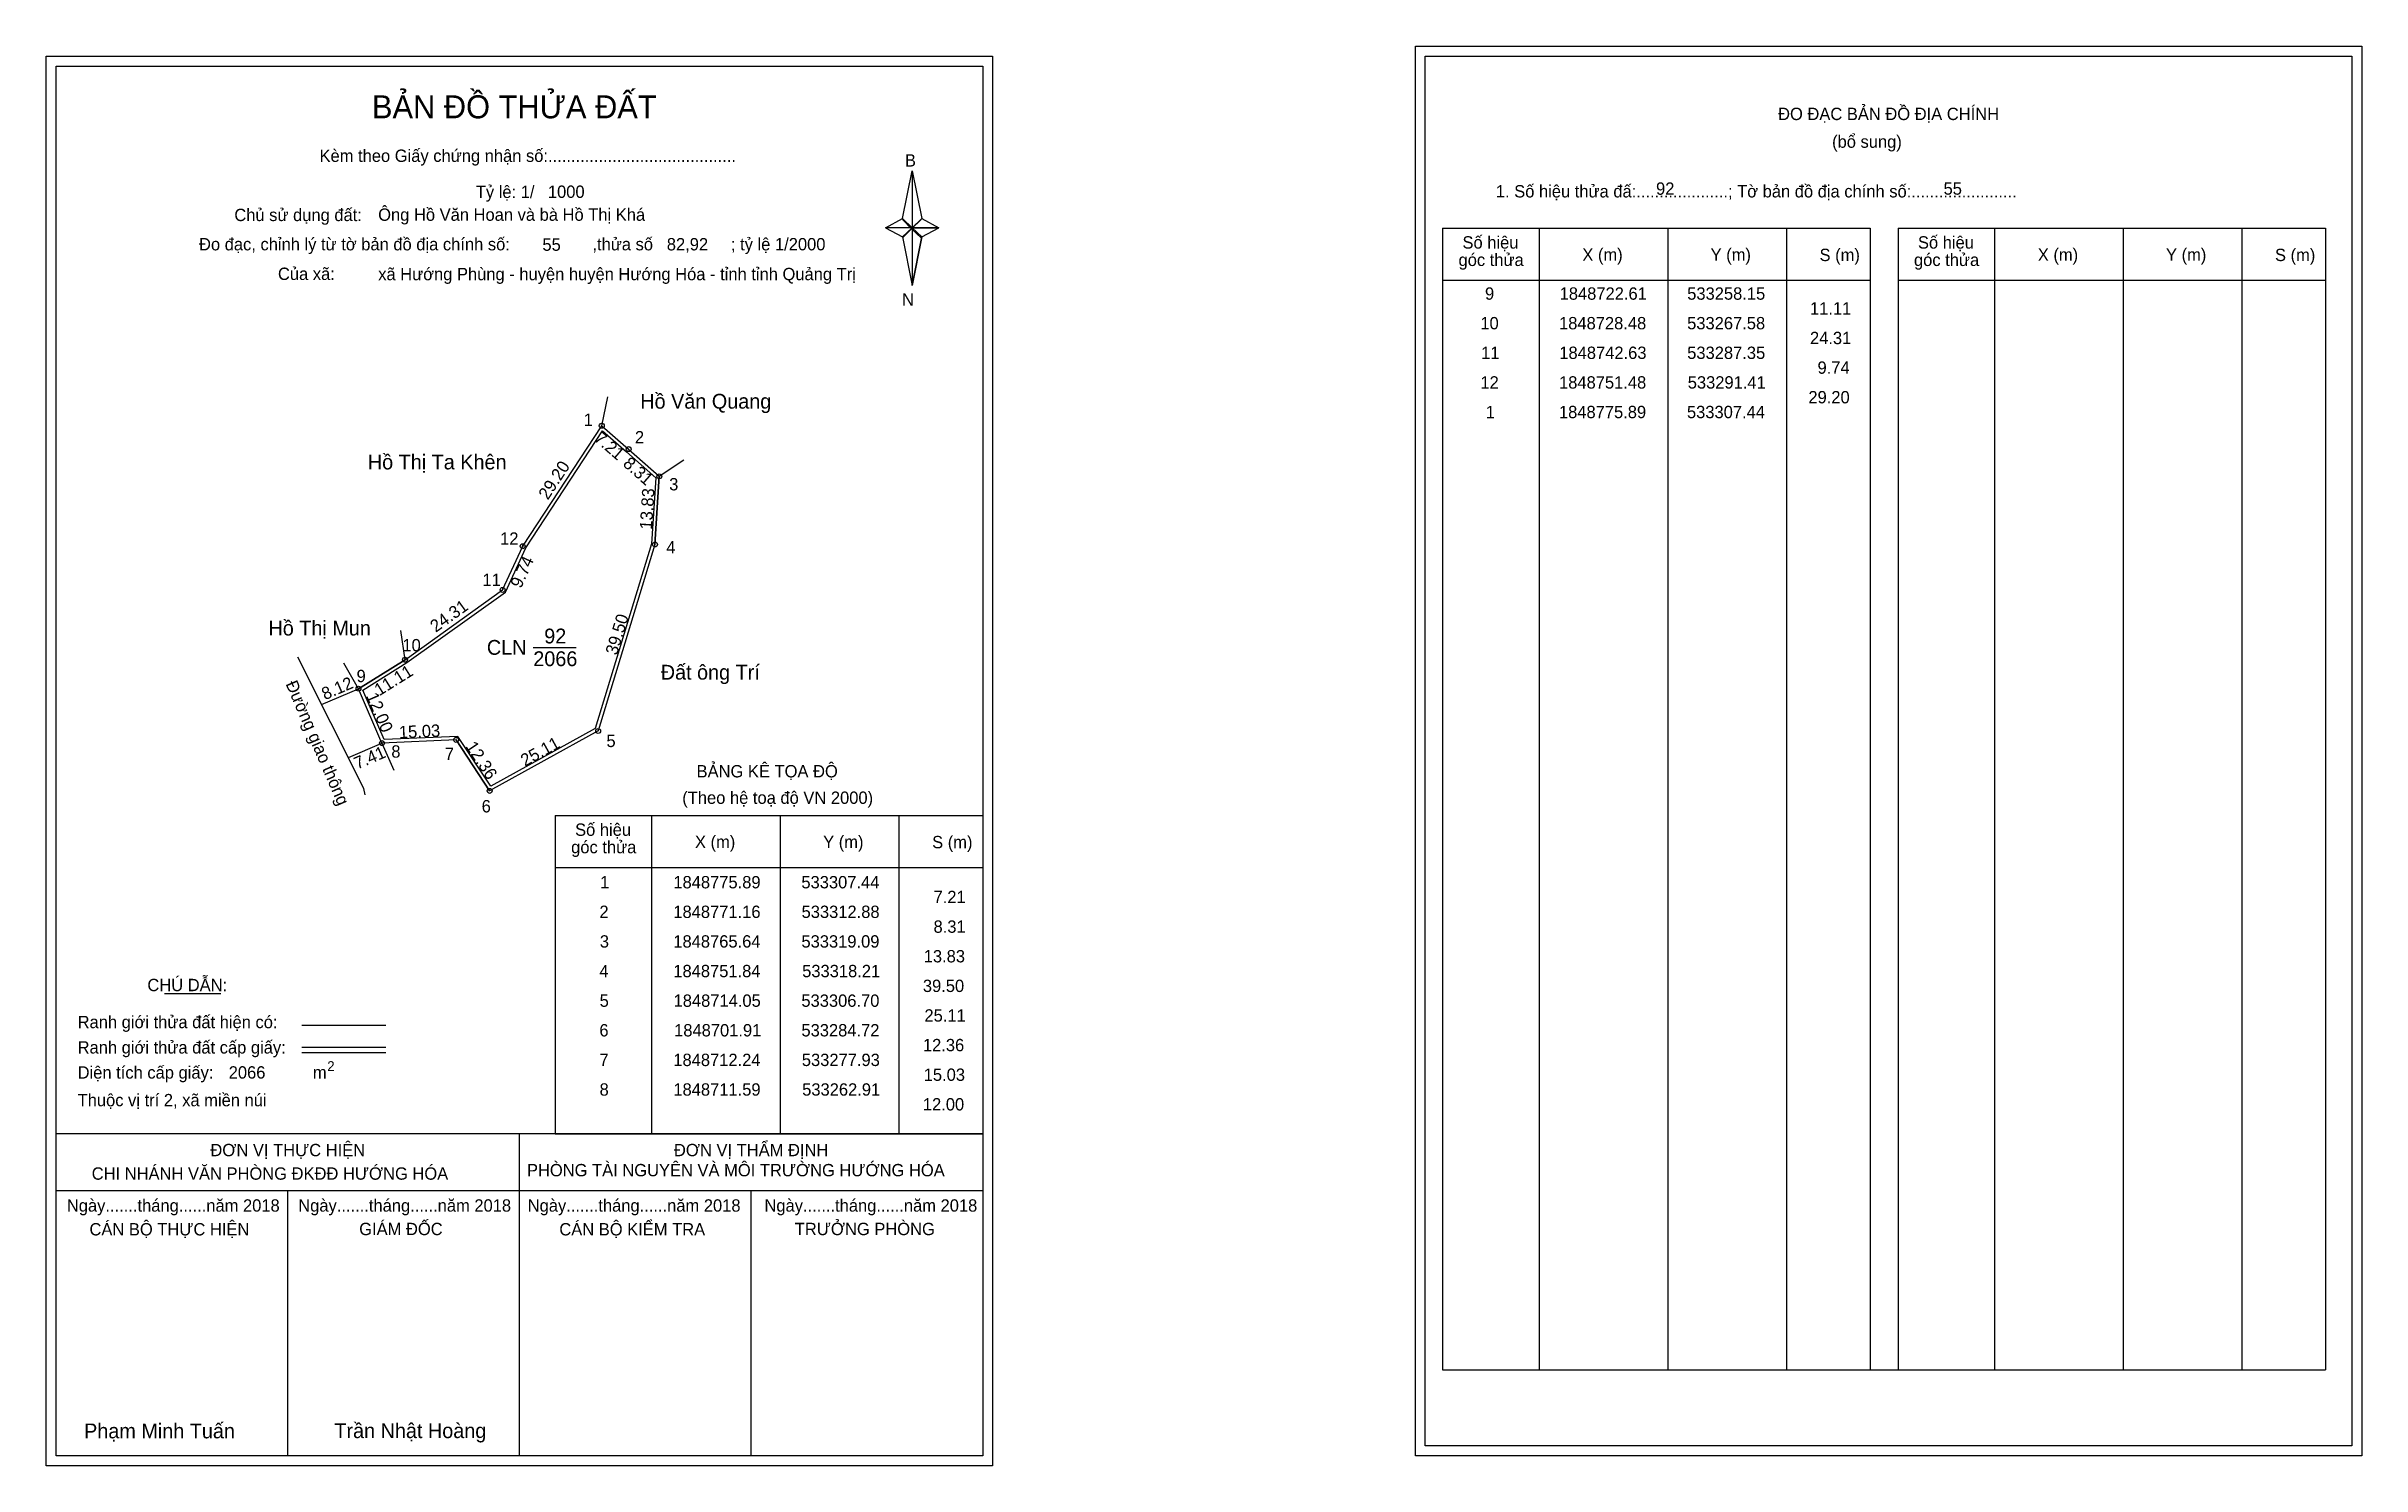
# Model space of a CAD drawing. Extents: x 533195 to 533664, y 1848565 to 1848853.
import ezdxf

# ---------------------------------------------------------------- set-up
doc = ezdxf.new("R2010")
doc.units = 0
for name, color, linetype in [('Level 1', 7, 'Continuous'), ('Level 10', 7, 'Continuous'), ('Level 11', 7, 'Continuous'), ('Level 13', 7, 'Continuous'), ('Level 23', 7, 'Continuous'), ('Level 27', 7, 'Continuous'), ('Level 3', 7, 'Continuous'), ('Level 36', 7, 'Continuous'), ('Level 49', 7, 'Continuous'), ('Level 5', 7, 'Continuous'), ('Level 53', 7, 'Continuous'), ('Level 55', 7, 'Continuous'), ('Level 6', 7, 'Continuous'), ('Level 63', 7, 'Continuous'), ('Level 9', 7, 'Continuous')]:
    doc.layers.add(name, color=color, linetype=linetype)

msp = doc.modelspace()

# ---------------------------------------------------------------- linework, layer by layer
at = {"layer": 'Level 1'}
for p, q in [((533196.92, 1848848.76), (533196.92, 1848848.76)), ((533474.24, 1848850.76), (533474.24, 1848850.76)), ((533368.34, 1848817.88), (533370.31, 1848827.52)), ((533370.31, 1848827.52), (533370.31, 1848816)), ((533370.31, 1848827.52), (533372.27, 1848817.88)), ((533364.89, 1848816), (533368.34, 1848817.88)), ((533368.34, 1848817.88), (533370.31, 1848816)), ((533370.16, 1848815.78), (533368.34, 1848817.66)), ((533370.31, 1848816), (533368.34, 1848814.16)), ((533370.16, 1848815.78), (533368.34, 1848813.94)), ((533368.34, 1848813.94), (533370.16, 1848815.78)), ((533368.34, 1848814.16), (533370.31, 1848804.3)), ((533372.13, 1848817.66), (533370.16, 1848815.78)), ((533370.16, 1848815.78), (533372.13, 1848817.66)), ((533372.13, 1848813.94), (533370.16, 1848815.78)), ((533372.27, 1848817.88), (533370.31, 1848816)), ((533370.31, 1848816), (533370.31, 1848804.3)), ((533370.31, 1848816), (533375.72, 1848816)), ((533370.31, 1848816), (533372.27, 1848814.16)), ((533372.27, 1848814.16), (533370.31, 1848804.3)), ((533372.27, 1848814.16), (533375.72, 1848816)), ((533477.77, 1848815.91), (533564.37, 1848815.91)), ((533497.36, 1848584.64), (533497.36, 1848815.91)), ((533523.43, 1848584.64), (533523.43, 1848815.91)), ((533547.41, 1848815.91), (533547.41, 1848584.64)), ((533564.37, 1848815.91), (533564.37, 1848584.64)), ((533570.03, 1848815.91), (533656.63, 1848815.91)), ((533589.62, 1848584.64), (533589.62, 1848815.91)), ((533615.69, 1848584.64), (533615.69, 1848815.91)), ((533639.66, 1848815.91), (533639.66, 1848584.64)), ((533656.63, 1848815.91), (533656.63, 1848584.64)), ((533477.77, 1848805.38), (533564.37, 1848805.38)), ((533570.03, 1848805.38), (533656.63, 1848805.38)), ((533298.01, 1848696.94), (533384.61, 1848696.94)), ((533317.6, 1848632.41), (533317.6, 1848696.94)), ((533343.67, 1848632.41), (533343.67, 1848696.94)), ((533367.64, 1848696.94), (533367.64, 1848632.41)), ((533298.01, 1848686.41), (533384.61, 1848686.41)), ((533218.83, 1848660.83), (533230.24, 1848660.83)), ((533246.7, 1848654.42), (533263.71, 1848654.42)), ((533246.7, 1848649.98), (533263.71, 1848649.98)), ((533246.7, 1848648.88), (533263.71, 1848648.88)), ((533303.74, 1848632.41), (533196.91, 1848632.41)), ((533384.61, 1848632.41), (533279.77, 1848632.41)), ((533290.76, 1848567.19), (533290.76, 1848632.41)), ((533298.01, 1848632.41), (533384.61, 1848632.41)), ((533384.61, 1848620.86), (533196.91, 1848620.86)), ((533243.84, 1848567.19), (533243.84, 1848620.86)), ((533337.69, 1848567.19), (533337.69, 1848620.86)), ((533477.77, 1848584.64), (533656.63, 1848584.64)), ((533384.61, 1848567.19), (533384.61, 1848567.19)), ((533661.94, 1848569.19), (533661.94, 1848569.19))]:
    msp.add_line(p, q, dxfattribs=at)
for points in [[(533368.34, 1848817.88), (533370.31, 1848827.52), (533370.31, 1848816)], [(533364.89, 1848816), (533368.34, 1848814.16), (533370.31, 1848816)], [(533370.31, 1848816), (533372.27, 1848817.88), (533375.72, 1848816)], [(533370.31, 1848816), (533370.31, 1848804.3), (533372.27, 1848814.16)]]:
    msp.add_lwpolyline(points, close=True, dxfattribs=at)
at = {"layer": 'Level 10'}
for p, q in [((533318.21, 1848751.84), (533319.09, 1848765.64)), ((533267.58, 1848728.48), (533258.15, 1848722.61)), ((533277.93, 1848712.24), (533284.72, 1848701.91))]:
    msp.add_line(p, q, dxfattribs=at)
for points in [[(533262.91, 1848711.59), (533258.15, 1848722.61), (533267.58, 1848728.48), (533287.35, 1848742.63), (533291.41, 1848751.48), (533307.44, 1848775.89), (533312.88, 1848771.16), (533319.09, 1848765.64), (533318.21, 1848751.84), (533306.7, 1848714.05), (533284.72, 1848701.91), (533277.93, 1848712.24)], [(533263.36, 1848712.31), (533259.03, 1848722.33), (533267.97, 1848727.9), (533287.91, 1848742.17), (533292.02, 1848751.14), (533307.59, 1848774.84), (533312.42, 1848770.63), (533318.37, 1848765.34), (533317.52, 1848751.97), (533306.11, 1848714.53), (533284.95, 1848702.84), (533278.3, 1848712.96)]]:
    msp.add_lwpolyline(points, close=True, dxfattribs=at)
at = {"layer": 'Level 11'}
for centre in [(533307.44, 1848775.89), (533312.88, 1848771.16), (533319.09, 1848765.64), (533291.41, 1848751.48), (533318.21, 1848751.84), (533287.35, 1848742.63), (533267.58, 1848728.48), (533258.15, 1848722.61), (533262.91, 1848711.59), (533262.91, 1848711.59), (533277.93, 1848712.24), (533306.7, 1848714.05), (533284.72, 1848701.91)]:
    msp.add_circle(centre, 0.5, dxfattribs=at)
at = {"layer": 'Level 23'}
msp.add_lwpolyline([(533259.51, 1848701.09), (533259.25, 1848702.4), (533245.86, 1848728.99)], dxfattribs=at)
at = {"layer": 'Level 27'}
for p, q in [((533307.44, 1848775.89), (533308.64, 1848781.77)), ((533319.09, 1848765.64), (533324.08, 1848768.98)), ((533267.58, 1848728.48), (533266.71, 1848734.42)), ((533258.15, 1848722.61), (533255.16, 1848727.81)), ((533262.91, 1848711.59), (533265.29, 1848706.08))]:
    msp.add_line(p, q, dxfattribs=at)
at = {"layer": 'Level 3'}
for p, q in [((533477.77, 1848815.91), (533477.77, 1848584.64)), ((533570.03, 1848815.91), (533570.03, 1848584.64)), ((533298.01, 1848696.94), (533298.01, 1848632.41))]:
    msp.add_line(p, q, dxfattribs=at)
at = {"layer": 'Level 5'}
for p, q in [((533250.69, 1848719.39), (533258.15, 1848722.61)), ((533256.1, 1848708.65), (533262.91, 1848711.59))]:
    msp.add_line(p, q, dxfattribs=at)
at = {"layer": 'Level 63'}
for points in [[(533472.24, 1848852.76), (533663.94, 1848852.76), (533663.94, 1848567.19), (533472.24, 1848567.19)], [(533194.91, 1848850.76), (533386.61, 1848850.76), (533386.61, 1848565.19), (533194.91, 1848565.19)], [(533196.91, 1848848.76), (533384.61, 1848848.76), (533384.61, 1848567.19), (533196.91, 1848567.19)], [(533474.24, 1848850.76), (533661.94, 1848850.76), (533661.94, 1848569.19), (533474.24, 1848569.19)]]:
    msp.add_lwpolyline(points, close=True, dxfattribs=at)
at = {"layer": 'Level 9'}
msp.add_line((533293.55, 1848730.98), (533302.26, 1848730.98), dxfattribs=at)

# ---------------------------------------------------------------- texts
at = {"layer": 'Level 1'}
for s, height, p in [('BẢN ĐỒ THỬA ĐẤT', 4.6657, (533260.88, 1848838.17)), ('ĐO ĐẠC BẢN ĐỒ ĐỊA CHÍNH', 2.5, (533545.72, 1848837.82)), ('(bổ sung)', 2.5, (533556.66, 1848832.2)), ('Kèm theo Giấy chứng nhận số:.........................................', 2.5, (533250.26, 1848829.34)), ('B', 2.5, (533368.85, 1848828.4)), ('1. Số hiệu thửa đấ:....................; Tờ bản đồ địa chính số:.......................', 2.5, (533488.55, 1848822.14)), ('Chủ sử dụng đất:', 2.5, (533233, 1848817.35)), ('Đo đạc, chỉnh lý từ tờ bản đồ địa chính số:                  ,thửa số                 ; tỷ lệ 1/2000', 2.5, (533225.85, 1848811.42)), ('Số hiệu', 2.5, (533481.79, 1848811.78)), ('Số hiệu', 2.5, (533574.05, 1848811.78)), ('góc thửa', 2.5, (533480.99, 1848808.25)), ('X (m)', 2.5, (533506.07, 1848809.3)), ('Y (m)', 2.5, (533532.05, 1848809.3)), ('S (m)', 2.5, (533554.12, 1848809.25)), ('góc thửa', 2.5, (533573.25, 1848808.25)), ('X (m)', 2.5, (533598.33, 1848809.3)), ('Y (m)', 2.5, (533624.3, 1848809.3)), ('S (m)', 2.5, (533646.38, 1848809.25)), ('Của xã:', 2.5, (533241.84, 1848805.42)), ('N', 2.5, (533368.25, 1848800.23)), ('BẢNG KÊ TỌA ĐỘ', 2.5, (533326.64, 1848704.64)), ('(Theo hệ toạ độ VN 2000)', 2.5, (533323.74, 1848699.28)), ('góc thửa', 2.5, (533301.23, 1848689.27)), ('Số hiệu', 2.5, (533302.03, 1848692.8)), ('X (m)', 2.5, (533326.31, 1848690.33)), ('Y (m)', 2.5, (533352.28, 1848690.33)), ('S (m)', 2.5, (533374.36, 1848690.28)), ('CHÚ DẪN:', 2.5, (533215.39, 1848661.33)), ('Ranh giới thửa đất hiện có:', 2.5, (533201.26, 1848653.83)), ('Ranh giới thửa đất cấp giấy:', 2.5, (533201.26, 1848648.69)), ('Diện tích cấp giấy:', 2.5, (533201.26, 1848643.61)), ('m', 2.5, (533248.92, 1848643.63)), ('2', 2, (533251.82, 1848645.14)), ('Thuộc vị trí 2, xã miền núi', 2.5, (533201.26, 1848638.01)), ('ĐƠN VỊ THỰC HIỆN', 2.5, (533228.15, 1848627.89)), ('ĐƠN VỊ THẨM ĐỊNH', 2.5, (533322.05, 1848627.89)), ('CHI NHÁNH VĂN PHÒNG ĐKĐĐ HƯỚNG HÓA', 2.5, (533204.11, 1848623.13)), ('PHÒNG TÀI NGUYÊN VÀ MÔI TRƯỜNG HƯỚNG HÓA', 2.5, (533292.28, 1848623.82)), ('Ngày.......tháng......năm 2018', 2.5, (533199.08, 1848616.66)), ('Ngày.......tháng......năm 2018', 2.5, (533245.95, 1848616.66)), ('Ngày.......tháng......năm 2018', 2.5, (533292.43, 1848616.66)), ('Ngày.......tháng......năm 2018', 2.5, (533340.39, 1848616.66)), ('CÁN BỘ THỰC HIỆN', 2.5, (533203.66, 1848611.84)), ('GIÁM ĐỐC', 2.5, (533258.3, 1848611.9)), ('CÁN BỘ KIỂM TRA', 2.5, (533298.84, 1848611.84)), ('TRƯỞNG PHÒNG', 2.5, (533346.53, 1848611.9)), ('Phạm Minh Tuấn', 3, (533202.57, 1848570.73)), ('Trần Nhật Hoàng', 3, (533253.27, 1848570.78))]:
    msp.add_text(s, height=height, dxfattribs=at).set_placement(p)
at = {"layer": 'Level 11'}
msp.add_text('Tỷ lệ: 1/', height=2.5, dxfattribs=at).set_placement((533281.92, 1848822.03))
at = {"layer": 'Level 13'}
for s, p in [('92', (533295.78, 1848731.78)), ('CLN', (533284.16, 1848729.48)), ('2066', (533293.56, 1848727.18))]:
    msp.add_text(s, height=3, dxfattribs=at).set_placement(p)
at = {"layer": 'Level 36'}
for s, p in [('Hồ Văn Quang', (533315.23, 1848779.35)), ('Hồ Thị Ta Khên', (533260.05, 1848767.04)), ('Hồ Thị Mun', (533239.92, 1848733.39)), ('Đất ông Trí', (533319.38, 1848724.45))]:
    msp.add_text(s, height=3, dxfattribs=at).set_placement(p)
at = {"layer": 'Level 49'}
for s, rotation, p in [('7.21', 318.9935, (533305.73, 1848773.01)), ('29.20', 56.7072, (533296.51, 1848760.71)), ('8.31', 318.3665, (533311.55, 1848767.93)), ('13.83', 86.3513, (533317.6, 1848754.8)), ('9.74', 65.3564, (533291.06, 1848742.8)), ('24.31', 35.5925, (533273.8, 1848733.92)), ('39.50', 73.0604, (533310.5, 1848729.27)), ('11.11', 31.9015, (533262.36, 1848721.06)), ('Đường giao thông', 293.3615, (533243.34, 1848723.6)), ('12.00', 293.3615, (533259.64, 1848721.17)), ('15.03', 2.478, (533266.39, 1848712.54)), ('12.36', 303.3173, (533279.75, 1848710.93)), ('25.11', 28.9128, (533291.88, 1848706.78))]:
    msp.add_text(s, height=2.5, rotation=rotation, dxfattribs=at).set_placement(p)
at = {"layer": 'Level 5'}
for s, rotation, p in [('8.12', 23.3615, (533251.35, 1848720.27)), ('7.41', 23.391, (533257.92, 1848706.21))]:
    msp.add_text(s, height=2.5, rotation=rotation, dxfattribs=at).set_placement(p)
at = {"layer": 'Level 53'}
for s, p in [('9', (533486.35, 1848801.42)), ('1848722.61', (533501.47, 1848801.42)), ('533258.15', (533527.31, 1848801.42)), ('11.11', (533552.18, 1848798.42)), ('10', (533485.41, 1848795.42)), ('1848728.48', (533501.35, 1848795.42)), ('533267.58', (533527.3, 1848795.42)), ('24.31', (533552.18, 1848792.42)), ('11', (533485.57, 1848789.42)), ('1848742.63', (533501.4, 1848789.42)), ('533287.35', (533527.31, 1848789.42)), ('12', (533485.42, 1848783.42)), ('1848751.48', (533501.35, 1848783.42)), ('533291.41', (533527.42, 1848783.42)), ('9.74', (533553.71, 1848786.42)), ('29.20', (533551.86, 1848780.42)), ('1', (533486.49, 1848777.42)), ('1848775.89', (533501.33, 1848777.42)), ('533307.44', (533527.26, 1848777.42)), ('1', (533307.11, 1848682.16)), ('1848775.89', (533321.94, 1848682.16)), ('533307.44', (533347.87, 1848682.16)), ('2', (533306.96, 1848676.16)), ('1848771.16', (533321.93, 1848676.16)), ('533312.88', (533347.91, 1848676.16)), ('7.21', (533374.64, 1848679.16)), ('8.31', (533374.64, 1848673.16)), ('3', (533307.04, 1848670.16)), ('1848765.64', (533321.93, 1848670.16)), ('533319.09', (533347.88, 1848670.16)), ('13.83', (533372.65, 1848667.16)), ('4', (533306.95, 1848664.16)), ('1848751.84', (533321.93, 1848664.16)), ('533318.21', (533348.03, 1848664.16)), ('39.50', (533372.48, 1848661.16)), ('5', (533307, 1848658.16)), ('1848714.05', (533321.98, 1848658.16)), ('533306.70', (533347.87, 1848658.16)), ('6', (533306.95, 1848652.16)), ('1848701.91', (533322.09, 1848652.16)), ('533284.72', (533347.88, 1848652.16)), ('25.11', (533372.8, 1848655.16)), ('12.36', (533372.49, 1848649.16)), ('7', (533306.96, 1848646.16)), ('1848712.24', (533321.93, 1848646.16)), ('533277.93', (533347.96, 1848646.16)), ('15.03', (533372.65, 1848643.16)), ('8', (533306.99, 1848640.16)), ('1848711.59', (533321.94, 1848640.16)), ('533262.91', (533348.03, 1848640.16)), ('12.00', (533372.48, 1848637.16))]:
    msp.add_text(s, height=2.5, dxfattribs=at).set_placement(p)
at = {"layer": 'Level 55'}
for s, height, p in [('1', 0.4, (533307.33, 1848775.89)), ('82', 0.11, (533307.36, 1848775.78)), ('0', 0.11, (533307.4, 1848775.78)), ('2', 0.4, (533312.74, 1848771.16)), ('0', 0.11, (533312.84, 1848771.05)), ('3', 0.4, (533318.97, 1848765.64)), ('0', 0.11, (533319.05, 1848765.53)), ('0', 0.11, (533319.05, 1848765.53)), ('12', 0.4, (533291.13, 1848751.48)), ('82', 0.11, (533291.33, 1848751.37)), ('4', 0.4, (533318.07, 1848751.84)), ('0', 0.11, (533318.17, 1848751.73)), ('11', 0.4, (533287.09, 1848742.63)), ('82', 0.11, (533287.27, 1848742.52)), ('10', 0.4, (533267.3, 1848728.48)), ('88', 0.11, (533267.5, 1848728.37)), ('82', 0.11, (533267.5, 1848728.37)), ('88', 0.11, (533267.5, 1848728.37)), ('9', 0.4, (533258.01, 1848722.61)), ('88', 0.11, (533258.07, 1848722.5)), ('88', 0.11, (533258.07, 1848722.5)), ('0', 0.11, (533258.11, 1848722.5)), ('0', 0.11, (533258.11, 1848722.5)), ('8', 0.4, (533262.78, 1848711.59)), ('0', 0.11, (533262.87, 1848711.48)), ('0', 0.11, (533262.87, 1848711.48)), ('0', 0.11, (533262.87, 1848711.48)), ('7', 0.4, (533277.8, 1848712.24)), ('0', 0.11, (533277.89, 1848712.13)), ('5', 0.4, (533306.57, 1848714.05)), ('0', 0.11, (533306.66, 1848713.94)), ('6', 0.4, (533284.58, 1848701.91)), ('0', 0.11, (533284.68, 1848701.8))]:
    msp.add_text(s, height=height, dxfattribs=at).set_placement(p)
at = {"layer": 'Level 6'}
for s, p in [('1000', (533296.52, 1848822.05)), ('92', (533521, 1848822.68)), ('55', (533579.24, 1848822.7)), ('Ông Hồ Văn Hoan và bà Hồ Thị Khá', (533262.14, 1848817.41)), ('55', (533295.41, 1848811.33)), ('82,92', (533320.61, 1848811.41)), ('xã Hướng Phùng - huyện huyện Hướng Hóa - tỉnh tỉnh Quảng Trị', (533262.15, 1848805.37)), ('2066', (533231.86, 1848643.62))]:
    msp.add_text(s, height=2.5, dxfattribs=at).set_placement(p)
at = {"layer": 'Level 9'}
for s, p in [('1', (533303.78, 1848775.86)), ('2', (533314.15, 1848772.31)), ('3', (533321.09, 1848762.79)), ('12', (533286.84, 1848751.78)), ('4', (533320.5, 1848750.02)), ('11', (533283.26, 1848743.42)), ('10', (533267.05, 1848730.18)), ('9', (533257.76, 1848723.93)), ('8', (533264.8, 1848708.64)), ('7', (533275.63, 1848708.14)), ('5', (533308.38, 1848710.79)), ('6', (533283.1, 1848697.55))]:
    msp.add_text(s, height=2.5, dxfattribs=at).set_placement(p)

doc.saveas('drawing.dxf')
